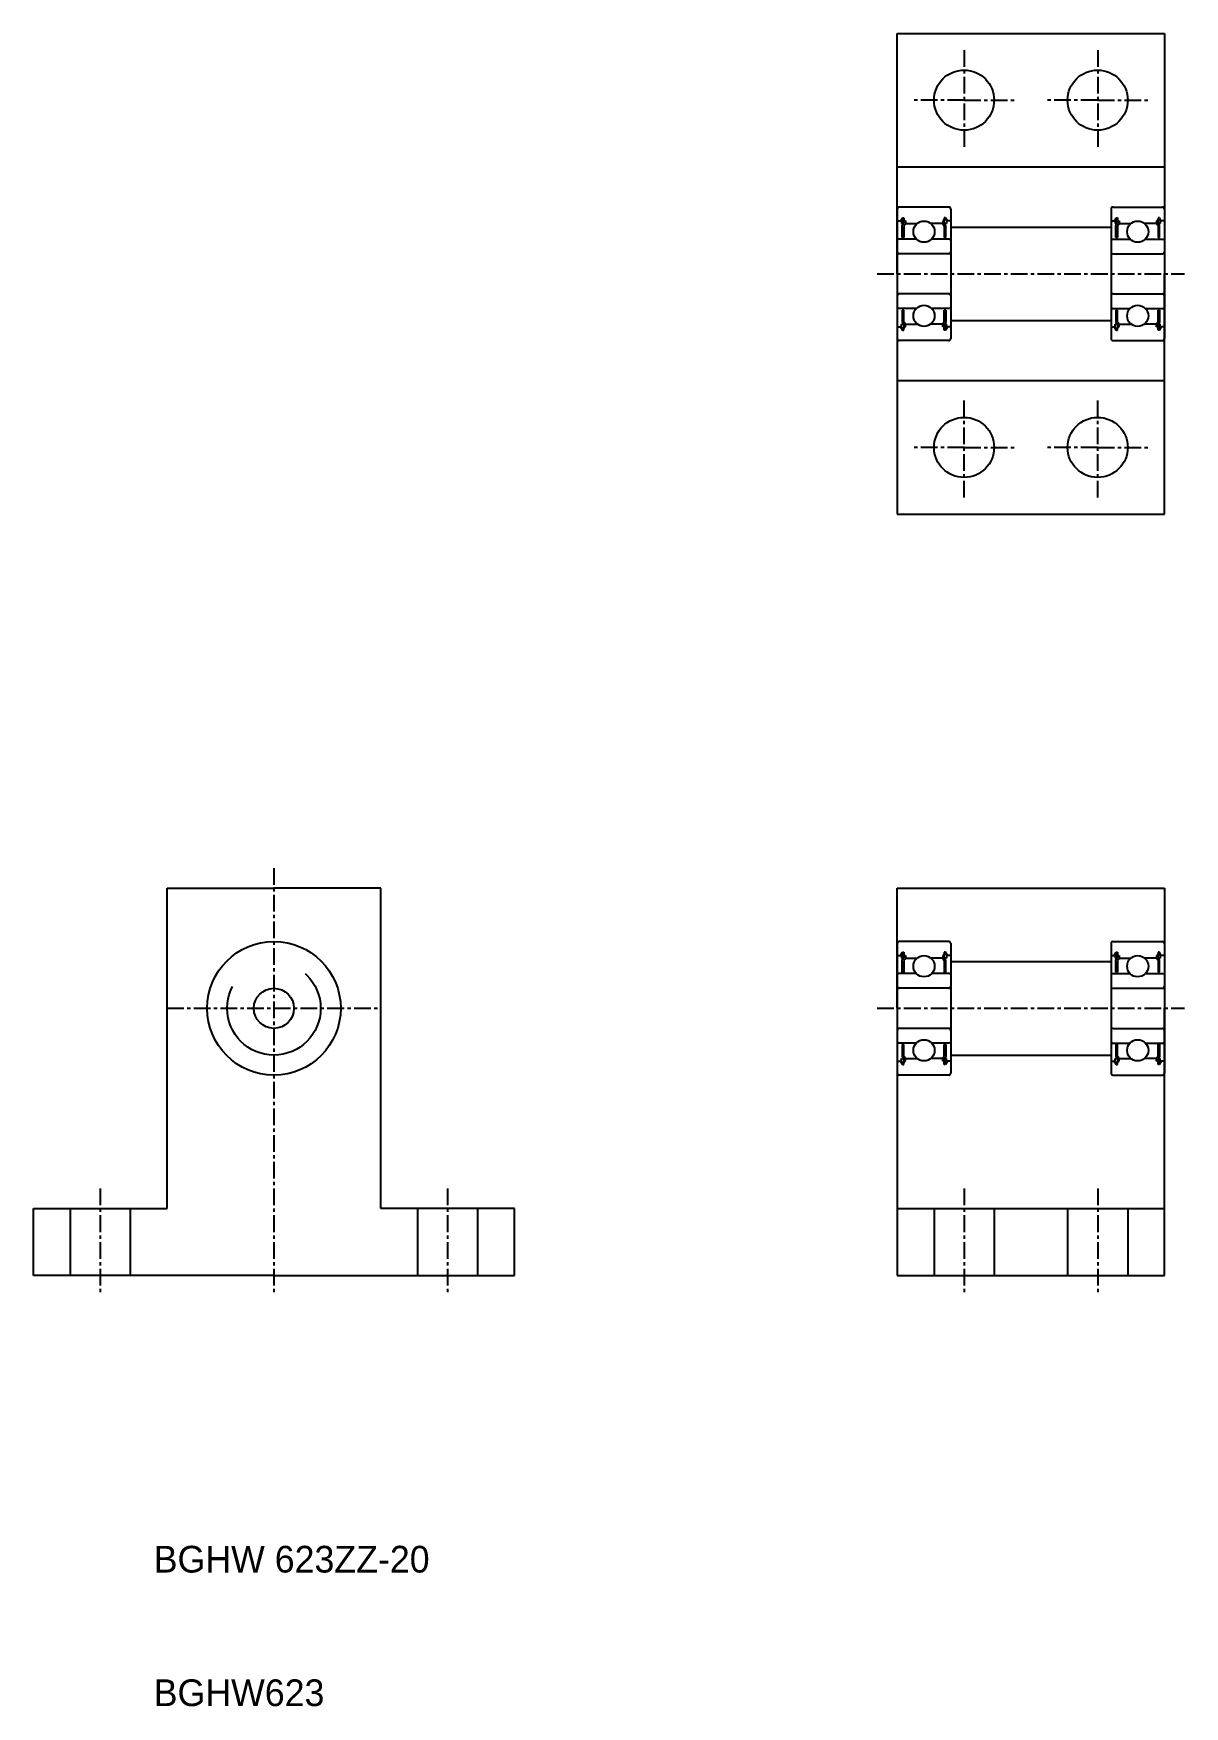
# Model space of a CAD drawing. Extents: x 86 to 173, y 59 to 184.
import ezdxf

# ---------------------------------------------------------------- set-up
doc = ezdxf.new("R2010")
doc.units = 0
doc.linetypes.add('CENTER', pattern=[2, 1.25, -0.25, 0.25, -0.25])
doc.linetypes.add('DASHED', pattern=[19.05, 12.7, -6.35])
doc.layers.get('0').update_dxf_attribs({"linetype": 'CONTINUOUS'})
doc.layers.add('CENTER', color=1, linetype='CENTER')

msp = doc.modelspace()

# ---------------------------------------------------------------- linework, layer by layer
for p, q in [((151.09, 184.35), (171.09, 184.35)), ((151.09, 166.35), (151.09, 184.35)), ((171.09, 184.35), (171.09, 166.35)), ((151.09, 174.35), (171.09, 174.35)), ((151.09, 171.2), (151.09, 161.5)), ((154.94, 171.35), (151.24, 171.35)), ((151.33, 170.31), (151.47, 170.55)), ((151.58, 170.43), (151.4, 170.43)), ((151.4, 170.43), (151.4, 170.11)), ((151.47, 170.55), (151.58, 170.55)), ((151.58, 170.55), (151.58, 170.31)), ((151.58, 170.11), (151.58, 170.43)), ((154.61, 170.55), (154.61, 170.31)), ((154.71, 170.55), (154.61, 170.55)), ((154.61, 170.11), (154.61, 170.43)), ((154.61, 170.43), (154.78, 170.43)), ((154.85, 170.31), (154.71, 170.55)), ((154.78, 170.43), (154.78, 170.11)), ((155.09, 171.2), (155.09, 161.5)), ((167.09, 171.2), (167.09, 161.5)), ((167.24, 171.35), (170.94, 171.35)), ((167.33, 170.31), (167.47, 170.55)), ((167.58, 170.43), (167.4, 170.43)), ((167.4, 170.43), (167.4, 170.11)), ((167.47, 170.55), (167.58, 170.55)), ((167.58, 170.55), (167.58, 170.31)), ((167.58, 170.11), (167.58, 170.43)), ((170.71, 170.55), (170.61, 170.55)), ((170.61, 170.55), (170.61, 170.31)), ((170.61, 170.43), (170.78, 170.43)), ((170.61, 170.11), (170.61, 170.43)), ((170.85, 170.31), (170.71, 170.55)), ((170.78, 170.43), (170.78, 170.11)), ((171.09, 171.2), (171.09, 161.5)), ((151.09, 170.34), (151.12, 170.31)), ((151.12, 170.31), (151.33, 170.31)), ((151.4, 170.11), (151.58, 170.11)), ((151.45, 169.98), (151.58, 170.11)), ((151.45, 169.06), (151.45, 169.98)), ((151.58, 170.31), (151.7, 170.31)), ((151.7, 170.06), (151.58, 169.93)), ((151.58, 169.93), (151.58, 169.06)), ((151.7, 170.31), (151.7, 170.06)), ((151.7, 170.14), (151.73, 170.11)), ((151.73, 170.11), (152.58, 170.11)), ((154.46, 170.11), (153.6, 170.11)), ((154.49, 170.14), (154.46, 170.11)), ((154.49, 170.31), (154.49, 170.06)), ((154.61, 170.31), (154.49, 170.31)), ((154.49, 170.06), (154.61, 169.93)), ((154.73, 169.98), (154.61, 170.11)), ((154.78, 170.11), (154.61, 170.11)), ((154.61, 169.93), (154.61, 169.06)), ((154.73, 169.06), (154.73, 169.98)), ((155.06, 170.31), (154.85, 170.31)), ((155.09, 170.34), (155.06, 170.31)), ((167.09, 170.34), (167.12, 170.31)), ((167.12, 170.31), (167.33, 170.31)), ((167.4, 170.11), (167.58, 170.11)), ((167.45, 169.98), (167.58, 170.11)), ((167.45, 169.06), (167.45, 169.98)), ((167.58, 170.31), (167.7, 170.31)), ((167.7, 170.06), (167.58, 169.93)), ((167.58, 169.93), (167.58, 169.06)), ((167.7, 170.31), (167.7, 170.06)), ((167.7, 170.14), (167.73, 170.11)), ((167.73, 170.11), (168.58, 170.11)), ((170.46, 170.11), (169.6, 170.11)), ((170.49, 170.14), (170.46, 170.11)), ((170.61, 170.31), (170.49, 170.31)), ((170.49, 170.31), (170.49, 170.06)), ((170.49, 170.06), (170.61, 169.93)), ((170.78, 170.11), (170.61, 170.11)), ((170.73, 169.98), (170.61, 170.11)), ((170.61, 169.93), (170.61, 169.06)), ((170.73, 169.06), (170.73, 169.98)), ((171.06, 170.31), (170.85, 170.31)), ((171.09, 170.34), (171.06, 170.31)), ((151.19, 168.95), (151.09, 168.85)), ((152.52, 168.95), (151.19, 168.95)), ((151.58, 169.06), (151.45, 169.06)), ((154.99, 168.95), (153.67, 168.95)), ((154.61, 169.06), (154.73, 169.06)), ((155.09, 168.85), (154.99, 168.95)), ((167.09, 168.85), (167.19, 168.95)), ((167.19, 168.95), (168.52, 168.95)), ((167.58, 169.06), (167.45, 169.06)), ((169.67, 168.95), (170.99, 168.95)), ((170.61, 169.06), (170.73, 169.06)), ((170.99, 168.95), (171.09, 168.85)), ((154.94, 167.85), (151.24, 167.85)), ((167.24, 167.85), (170.94, 167.85)), ((151.09, 166.35), (151.09, 148.35)), ((171.09, 148.35), (171.09, 166.35)), ((154.94, 164.85), (151.24, 164.85)), ((167.24, 164.85), (170.94, 164.85)), ((151.19, 163.75), (151.09, 163.85)), ((152.52, 163.75), (151.19, 163.75)), ((151.58, 163.63), (151.45, 163.63)), ((151.45, 163.63), (151.45, 162.71)), ((151.58, 162.76), (151.58, 163.63)), ((154.99, 163.75), (153.67, 163.75)), ((154.61, 162.76), (154.61, 163.63)), ((154.61, 163.63), (154.73, 163.63)), ((154.73, 163.63), (154.73, 162.71)), ((155.09, 163.85), (154.99, 163.75)), ((167.09, 163.85), (167.19, 163.75)), ((167.19, 163.75), (168.52, 163.75)), ((167.45, 163.63), (167.45, 162.71)), ((167.58, 163.63), (167.45, 163.63)), ((167.58, 162.76), (167.58, 163.63)), ((169.67, 163.75), (170.99, 163.75)), ((170.61, 163.63), (170.73, 163.63)), ((170.61, 162.76), (170.61, 163.63)), ((170.73, 163.63), (170.73, 162.71)), ((170.99, 163.75), (171.09, 163.85)), ((151.09, 162.36), (151.12, 162.39)), ((151.12, 162.39), (151.33, 162.39)), ((151.33, 162.39), (151.47, 162.14)), ((151.4, 162.26), (151.4, 162.59)), ((151.4, 162.59), (151.58, 162.59)), ((151.58, 162.26), (151.4, 162.26)), ((151.45, 162.71), (151.58, 162.59)), ((151.47, 162.14), (151.58, 162.14)), ((151.7, 162.64), (151.58, 162.76)), ((151.58, 162.59), (151.58, 162.26)), ((151.58, 162.14), (151.58, 162.39)), ((151.58, 162.39), (151.7, 162.39)), ((151.7, 162.39), (151.7, 162.64)), ((151.7, 162.56), (151.73, 162.59)), ((151.73, 162.59), (152.58, 162.59)), ((154.46, 162.59), (153.6, 162.59)), ((154.49, 162.56), (154.46, 162.59)), ((154.49, 162.64), (154.61, 162.76)), ((154.49, 162.39), (154.49, 162.64)), ((154.61, 162.39), (154.49, 162.39)), ((154.73, 162.71), (154.61, 162.59)), ((154.61, 162.59), (154.61, 162.26)), ((154.78, 162.59), (154.61, 162.59)), ((154.61, 162.14), (154.61, 162.39)), ((154.61, 162.26), (154.78, 162.26)), ((154.71, 162.14), (154.61, 162.14)), ((154.85, 162.39), (154.71, 162.14)), ((154.78, 162.26), (154.78, 162.59)), ((155.06, 162.39), (154.85, 162.39)), ((155.09, 162.36), (155.06, 162.39)), ((167.09, 162.36), (167.12, 162.39)), ((167.12, 162.39), (167.33, 162.39)), ((167.33, 162.39), (167.47, 162.14)), ((167.4, 162.26), (167.4, 162.59)), ((167.4, 162.59), (167.58, 162.59)), ((167.58, 162.26), (167.4, 162.26)), ((167.45, 162.71), (167.58, 162.59)), ((167.47, 162.14), (167.58, 162.14)), ((167.7, 162.64), (167.58, 162.76)), ((167.58, 162.59), (167.58, 162.26)), ((167.58, 162.14), (167.58, 162.39)), ((167.58, 162.39), (167.7, 162.39)), ((167.7, 162.39), (167.7, 162.64)), ((167.7, 162.56), (167.73, 162.59)), ((167.73, 162.59), (168.58, 162.59)), ((170.46, 162.59), (169.6, 162.59)), ((170.49, 162.56), (170.46, 162.59)), ((170.49, 162.64), (170.61, 162.76)), ((170.49, 162.39), (170.49, 162.64)), ((170.61, 162.39), (170.49, 162.39)), ((170.73, 162.71), (170.61, 162.59)), ((170.61, 162.59), (170.61, 162.26)), ((170.78, 162.59), (170.61, 162.59)), ((170.61, 162.14), (170.61, 162.39)), ((170.61, 162.26), (170.78, 162.26)), ((170.71, 162.14), (170.61, 162.14)), ((170.85, 162.39), (170.71, 162.14)), ((170.78, 162.26), (170.78, 162.59)), ((171.06, 162.39), (170.85, 162.39)), ((171.09, 162.36), (171.06, 162.39)), ((154.94, 161.35), (151.24, 161.35)), ((167.24, 161.35), (170.94, 161.35)), ((151.09, 158.35), (171.09, 158.35)), ((151.09, 148.35), (171.09, 148.35)), ((96.42, 96.35), (96.42, 120.35)), ((96.42, 120.35), (104.42, 120.35)), ((112.42, 120.35), (104.42, 120.35)), ((112.42, 96.35), (112.42, 120.35)), ((151.09, 111.35), (151.09, 120.35)), ((151.09, 120.35), (171.09, 120.35)), ((171.09, 120.35), (171.09, 111.35)), ((151.09, 116.2), (151.09, 106.5)), ((151.09, 115.34), (151.12, 115.31)), ((151.12, 115.31), (151.33, 115.31)), ((154.94, 116.35), (151.24, 116.35)), ((151.33, 115.31), (151.47, 115.55)), ((151.58, 115.43), (151.4, 115.43)), ((151.4, 115.43), (151.4, 115.11)), ((151.47, 115.55), (151.58, 115.55)), ((151.58, 115.55), (151.58, 115.31)), ((151.58, 115.11), (151.58, 115.43)), ((151.58, 115.31), (151.7, 115.31)), ((151.7, 115.31), (151.7, 115.06)), ((154.49, 115.31), (154.49, 115.06)), ((154.61, 115.31), (154.49, 115.31)), ((154.71, 115.55), (154.61, 115.55)), ((154.61, 115.55), (154.61, 115.31)), ((154.61, 115.43), (154.78, 115.43)), ((154.61, 115.11), (154.61, 115.43)), ((154.85, 115.31), (154.71, 115.55)), ((154.78, 115.43), (154.78, 115.11)), ((155.06, 115.31), (154.85, 115.31)), ((155.09, 115.34), (155.06, 115.31)), ((155.09, 116.2), (155.09, 106.5)), ((167.09, 116.2), (167.09, 106.5)), ((167.09, 115.34), (167.12, 115.31)), ((167.12, 115.31), (167.33, 115.31)), ((167.24, 116.35), (170.94, 116.35)), ((167.33, 115.31), (167.47, 115.55)), ((167.4, 115.43), (167.4, 115.11)), ((167.58, 115.43), (167.4, 115.43)), ((167.47, 115.55), (167.58, 115.55)), ((167.58, 115.55), (167.58, 115.31)), ((167.58, 115.11), (167.58, 115.43)), ((167.58, 115.31), (167.7, 115.31)), ((167.7, 115.31), (167.7, 115.06)), ((170.49, 115.31), (170.49, 115.06)), ((170.61, 115.31), (170.49, 115.31)), ((170.61, 115.55), (170.61, 115.31)), ((170.71, 115.55), (170.61, 115.55)), ((170.61, 115.11), (170.61, 115.43)), ((170.61, 115.43), (170.78, 115.43)), ((170.85, 115.31), (170.71, 115.55)), ((170.78, 115.43), (170.78, 115.11)), ((171.06, 115.31), (170.85, 115.31)), ((171.09, 115.34), (171.06, 115.31)), ((171.09, 116.2), (171.09, 106.5)), ((151.4, 115.11), (151.58, 115.11)), ((151.45, 114.98), (151.58, 115.11)), ((151.45, 114.06), (151.45, 114.98)), ((151.58, 114.06), (151.45, 114.06)), ((151.7, 115.06), (151.58, 114.93)), ((151.58, 114.93), (151.58, 114.06)), ((151.7, 115.14), (151.73, 115.11)), ((151.73, 115.11), (152.58, 115.11)), ((154.46, 115.11), (153.6, 115.11)), ((154.49, 115.14), (154.46, 115.11)), ((154.49, 115.06), (154.61, 114.93)), ((154.73, 114.98), (154.61, 115.11)), ((154.78, 115.11), (154.61, 115.11)), ((154.61, 114.93), (154.61, 114.06)), ((154.61, 114.06), (154.73, 114.06)), ((154.73, 114.06), (154.73, 114.98)), ((167.4, 115.11), (167.58, 115.11)), ((167.45, 114.98), (167.58, 115.11)), ((167.45, 114.06), (167.45, 114.98)), ((167.58, 114.06), (167.45, 114.06)), ((167.7, 115.06), (167.58, 114.93)), ((167.58, 114.93), (167.58, 114.06)), ((167.7, 115.14), (167.73, 115.11)), ((167.73, 115.11), (168.58, 115.11)), ((170.46, 115.11), (169.6, 115.11)), ((170.49, 115.14), (170.46, 115.11)), ((170.49, 115.06), (170.61, 114.93)), ((170.73, 114.98), (170.61, 115.11)), ((170.78, 115.11), (170.61, 115.11)), ((170.61, 114.93), (170.61, 114.06)), ((170.61, 114.06), (170.73, 114.06)), ((170.73, 114.06), (170.73, 114.98)), ((151.19, 113.95), (151.09, 113.85)), ((152.52, 113.95), (151.19, 113.95)), ((154.94, 112.85), (151.24, 112.85)), ((154.99, 113.95), (153.67, 113.95)), ((155.09, 113.85), (154.99, 113.95)), ((167.09, 113.85), (167.19, 113.95)), ((167.19, 113.95), (168.52, 113.95)), ((167.24, 112.85), (170.94, 112.85)), ((169.67, 113.95), (170.99, 113.95)), ((170.99, 113.95), (171.09, 113.85)), ((151.09, 111.35), (151.09, 91.35)), ((171.09, 91.35), (171.09, 111.35)), ((154.94, 109.85), (151.24, 109.85)), ((167.24, 109.85), (170.94, 109.85)), ((151.19, 108.75), (151.09, 108.85)), ((152.52, 108.75), (151.19, 108.75)), ((151.58, 108.63), (151.45, 108.63)), ((151.45, 108.63), (151.45, 107.71)), ((151.58, 107.76), (151.58, 108.63)), ((151.7, 107.64), (151.58, 107.76)), ((154.99, 108.75), (153.67, 108.75)), ((154.49, 107.64), (154.61, 107.76)), ((154.61, 107.76), (154.61, 108.63)), ((154.61, 108.63), (154.73, 108.63)), ((154.73, 108.63), (154.73, 107.71)), ((155.09, 108.85), (154.99, 108.75)), ((167.09, 108.85), (167.19, 108.75)), ((167.19, 108.75), (168.52, 108.75)), ((167.58, 108.63), (167.45, 108.63)), ((167.45, 108.63), (167.45, 107.71)), ((167.58, 107.76), (167.58, 108.63)), ((167.7, 107.64), (167.58, 107.76)), ((169.67, 108.75), (170.99, 108.75)), ((170.49, 107.64), (170.61, 107.76)), ((170.61, 107.76), (170.61, 108.63)), ((170.61, 108.63), (170.73, 108.63)), ((170.73, 108.63), (170.73, 107.71)), ((170.99, 108.75), (171.09, 108.85)), ((151.09, 107.36), (151.12, 107.39)), ((151.12, 107.39), (151.33, 107.39)), ((151.33, 107.39), (151.47, 107.14)), ((151.4, 107.26), (151.4, 107.59)), ((151.4, 107.59), (151.58, 107.59)), ((151.58, 107.26), (151.4, 107.26)), ((151.45, 107.71), (151.58, 107.59)), ((151.47, 107.14), (151.58, 107.14)), ((151.58, 107.59), (151.58, 107.26)), ((151.58, 107.14), (151.58, 107.39)), ((151.58, 107.39), (151.7, 107.39)), ((151.7, 107.39), (151.7, 107.64)), ((151.7, 107.56), (151.73, 107.59)), ((151.73, 107.59), (152.58, 107.59)), ((154.46, 107.59), (153.6, 107.59)), ((154.49, 107.56), (154.46, 107.59)), ((154.49, 107.39), (154.49, 107.64)), ((154.61, 107.39), (154.49, 107.39)), ((154.73, 107.71), (154.61, 107.59)), ((154.61, 107.59), (154.61, 107.26)), ((154.78, 107.59), (154.61, 107.59)), ((154.61, 107.14), (154.61, 107.39)), ((154.61, 107.26), (154.78, 107.26)), ((154.71, 107.14), (154.61, 107.14)), ((154.85, 107.39), (154.71, 107.14)), ((154.78, 107.26), (154.78, 107.59)), ((155.06, 107.39), (154.85, 107.39)), ((155.09, 107.36), (155.06, 107.39)), ((167.09, 107.36), (167.12, 107.39)), ((167.12, 107.39), (167.33, 107.39)), ((167.33, 107.39), (167.47, 107.14)), ((167.4, 107.26), (167.4, 107.59)), ((167.4, 107.59), (167.58, 107.59)), ((167.58, 107.26), (167.4, 107.26)), ((167.45, 107.71), (167.58, 107.59)), ((167.47, 107.14), (167.58, 107.14)), ((167.58, 107.59), (167.58, 107.26)), ((167.58, 107.39), (167.7, 107.39)), ((167.58, 107.14), (167.58, 107.39)), ((167.7, 107.39), (167.7, 107.64)), ((167.7, 107.56), (167.73, 107.59)), ((167.73, 107.59), (168.58, 107.59)), ((170.46, 107.59), (169.6, 107.59)), ((170.49, 107.56), (170.46, 107.59)), ((170.49, 107.39), (170.49, 107.64)), ((170.61, 107.39), (170.49, 107.39)), ((170.73, 107.71), (170.61, 107.59)), ((170.61, 107.59), (170.61, 107.26)), ((170.78, 107.59), (170.61, 107.59)), ((170.61, 107.14), (170.61, 107.39)), ((170.61, 107.26), (170.78, 107.26)), ((170.71, 107.14), (170.61, 107.14)), ((170.85, 107.39), (170.71, 107.14)), ((170.78, 107.26), (170.78, 107.59)), ((171.06, 107.39), (170.85, 107.39)), ((171.09, 107.36), (171.06, 107.39)), ((154.94, 106.35), (151.24, 106.35)), ((167.24, 106.35), (170.94, 106.35)), ((86.42, 91.35), (86.42, 96.35)), ((86.42, 96.35), (96.42, 96.35)), ((122.42, 96.35), (112.42, 96.35)), ((122.42, 91.35), (122.42, 96.35)), ((151.09, 96.35), (171.09, 96.35)), ((104.42, 91.35), (86.42, 91.35)), ((104.42, 91.35), (122.42, 91.35)), ((151.09, 91.35), (171.09, 91.35))]:
    msp.add_line(p, q)
at = {"color": 7, "linetype": 'CONTINUOUS'}
for p, q in [((155.09, 169.85), (167.09, 169.85)), ((155.09, 162.85), (167.09, 162.85)), ((155.09, 114.85), (167.09, 114.85)), ((155.09, 107.85), (167.09, 107.85))]:
    msp.add_line(p, q, dxfattribs=at)
at = {"color": 3, "linetype": 'DASHED'}
for p, q in [((89.17, 96.35), (89.17, 91.35)), ((93.67, 96.35), (93.67, 91.35)), ((115.17, 96.35), (115.17, 91.35)), ((119.67, 96.35), (119.67, 91.35)), ((153.84, 96.35), (153.84, 91.35)), ((158.34, 96.35), (158.34, 91.35)), ((163.84, 96.35), (163.84, 91.35)), ((168.34, 96.35), (168.34, 91.35))]:
    msp.add_line(p, q, dxfattribs=at)
for centre, radius in [((156.09, 179.35), 2.25), ((166.09, 179.35), 2.25), ((153.09, 169.5), 0.794), ((169.09, 169.5), 0.794), ((153.09, 163.2), 0.794), ((169.09, 163.2), 0.794), ((156.09, 153.35), 2.25), ((166.09, 153.35), 2.25), ((104.42, 111.35), 5), ((153.09, 114.5), 0.794), ((169.09, 114.5), 0.794), ((104.42, 111.35), 1.5), ((153.09, 108.2), 0.794), ((169.09, 108.2), 0.794)]:
    msp.add_circle(centre, radius)
msp.add_circle((104.42, 111.35), 3.5, dxfattribs=at)
for centre, start, end in [((151.24, 171.2), 90, 180), ((154.94, 171.2), 360, 90), ((167.24, 171.2), 90, 180), ((170.94, 171.2), 0, 90), ((151.24, 168), 180, 270), ((154.94, 168), 270, 360), ((167.24, 168), 180, 270), ((170.94, 168), 270, 0), ((151.24, 164.7), 90, 180), ((154.94, 164.7), 360, 90), ((167.24, 164.7), 90, 180), ((170.94, 164.7), 0, 90), ((151.24, 161.5), 180, 270), ((154.94, 161.5), 270, 360), ((167.24, 161.5), 180, 270), ((170.94, 161.5), 270, 0), ((151.24, 116.2), 90, 180), ((154.94, 116.2), 360, 90), ((167.24, 116.2), 90, 180), ((170.94, 116.2), 0, 90), ((151.24, 113), 180, 270), ((154.94, 113), 270, 360), ((167.24, 113), 180, 270), ((170.94, 113), 270, 0), ((151.24, 109.7), 90, 180), ((154.94, 109.7), 360, 90), ((167.24, 109.7), 90, 180), ((170.94, 109.7), 0, 90), ((151.24, 106.5), 180, 270), ((154.94, 106.5), 270, 360), ((167.24, 106.5), 180, 270), ((170.94, 106.5), 270, 0)]:
    msp.add_arc(centre, 0.15, start, end)
at = {"layer": 'CENTER', "color": 1, "linetype": 'CENTER'}
for p, q in [((156.09, 183.1), (156.09, 175.6)), ((166.09, 183.1), (166.09, 175.6)), ((156.09, 179.35), (152.34, 179.35)), ((156.09, 179.35), (159.84, 179.35)), ((166.09, 179.35), (162.34, 179.35)), ((166.09, 179.35), (169.84, 179.35)), ((149.59, 166.35), (172.59, 166.35)), ((156.09, 149.6), (156.09, 157.1)), ((166.09, 149.6), (166.09, 157.1)), ((156.09, 153.35), (152.34, 153.35)), ((156.09, 153.35), (159.84, 153.35)), ((166.09, 153.35), (162.34, 153.35)), ((166.09, 153.35), (169.84, 153.35)), ((104.42, 121.85), (104.42, 89.85)), ((96.42, 111.35), (112.42, 111.35)), ((149.59, 111.35), (172.59, 111.35)), ((91.42, 97.85), (91.42, 89.85)), ((117.42, 97.85), (117.42, 89.85)), ((156.09, 97.85), (156.09, 89.85)), ((166.09, 97.85), (166.09, 89.85))]:
    msp.add_line(p, q, dxfattribs=at)

# ---------------------------------------------------------------- texts
for s, p in [('BGHW 623ZZ-20', (95.42, 69.1)), ('BGHW623', (95.42, 59.1))]:
    msp.add_text(s, height=2).set_placement(p)

doc.saveas('drawing.dxf')
